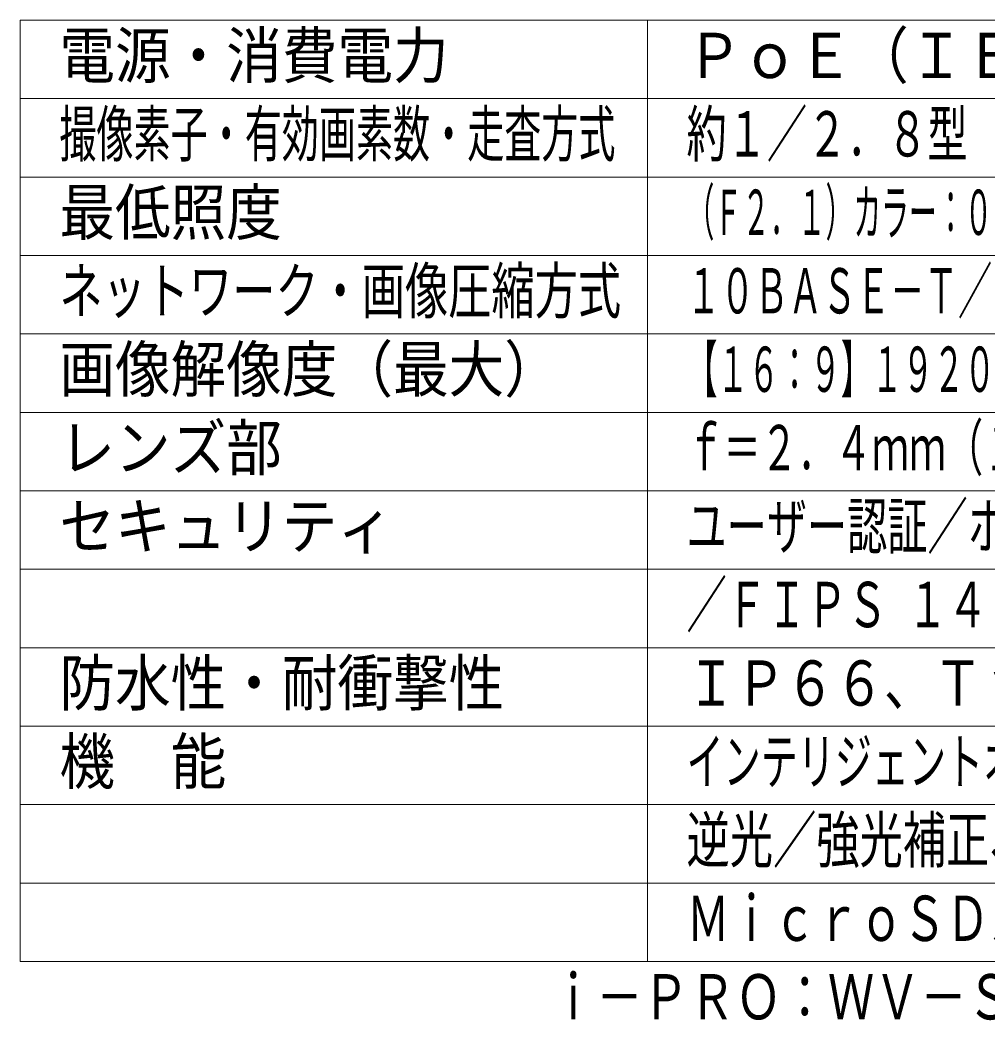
# Model space of a CAD drawing. Units: millimetres on the paper. Extents: x -62 to 65, y -59 to 59.
# Drawn here: x -62.5 to -0.7, y -59 to 5.4 of the extents above; entities that cross this region are included whole.
import ezdxf
from ezdxf.enums import TextEntityAlignment as Align

# ---------------------------------------------------------------- set-up
doc = ezdxf.new("R2010")
doc.units = ezdxf.units.MM
doc.layers.add('0-0_MOJI1', color=7, linetype='Continuous')
doc.layers.add('0-1_相当品', color=4, linetype='Continuous')
doc.layers.add('0-5_WAKU', color=4, linetype='Continuous', lineweight=9)
doc.styles.add('ＭＳ ゴシック', font='')
doc.styles.get('ＭＳ ゴシック').set_extended_font_data('MS Gothic')

msp = doc.modelspace()

# ---------------------------------------------------------------- linework, layer by layer
at = {"layer": '0-5_WAKU', "color": 3}
for p, q in [((62.537, 5.391), (-62.463, 5.391)), ((-62.463, -54.609), (-62.463, 5.391)), ((-22.463, -54.609), (-22.463, 5.391)), ((-62.463, -54.609), (62.537, -54.609))]:
    msp.add_line(p, q, dxfattribs=at)
at = {"layer": '0-5_WAKU'}
for p, q in [((62.537, 0.391), (-62.463, 0.391)), ((62.537, -4.609), (-62.463, -4.609)), ((-62.463, -9.609), (62.537, -9.609)), ((-62.463, -14.609), (62.537, -14.609)), ((-62.463, -19.609), (62.537, -19.609)), ((-62.463, -24.609), (62.537, -24.609)), ((62.537, -29.609), (-62.463, -29.609)), ((62.537, -34.609), (-62.463, -34.609)), ((62.537, -39.609), (-62.463, -39.609)), ((62.537, -44.609), (-62.463, -44.609)), ((-62.463, -49.609), (62.537, -49.609))]:
    msp.add_line(p, q, dxfattribs=at)

# ---------------------------------------------------------------- texts
at = {"layer": '0-0_MOJI1', "style": 'ＭＳ ゴシック'}
for s, height, width, p in [('電源・消費電力', 2.889, 0.9, (-59.963, 0.836)), ('ＰｏＥ（ＩＥＥＥ８０２．３ａｆ準拠）約８．６Ｗ', 2.886, 0.9, (-19.963, 0.836)), ('撮像素子・有効画素数・走査方式', 2.889, 0.6, (-59.963, -4.164)), ('約１／２．８型 ＣＭＯＳセンサー・約２１０万画素・プログレッシブ', 2.889, 0.65, (-19.963, -4.164)), ('最低照度', 2.889, 0.9, (-59.963, -9.164)), ('（Ｆ２．１）カラー：０．００１９ｌｘ、白黒：０．００１３ｌｘ／０ｌｘ（ＩＲ ＬＥＤ点灯時）', 2.889, 0.45, (-19.963, -9.164)), ('ネットワーク・画像圧縮方式', 2.886, 0.7, (-59.963, -14.164)), ('１０ＢＡＳＥ－Ｔ／１００ＢＡＳＥ－ＴＸ・Ｈ．２６５、Ｈ．２６４、ＪＰＥＧ', 2.886, 0.55, (-19.963, -14.164)), ('画像解像度（最大）', 2.889, 0.9, (-59.963, -19.164)), ('【１６：９】１９２０×１０８０（６０ｆｐｓ）【４：３】１２８０×９６０（３０ｆｐｓ）', 2.886, 0.5, (-19.963, -19.164)), ('レンズ部', 2.889, 0.9, (-59.963, -24.164)), ('ｆ＝２．４ｍｍ（１倍\u3000光学、３倍 ＥＸズーム 画像解像度６４０×３６０時）', 2.889, 0.6, (-19.963, -24.164)), ('ユーザー認証／ホスト認証／ＨＴＴＰＳ／動画ファイルの改ざん検出', 2.889, 0.65, (-19.963, -29.164)), ('セキュリティ', 2.889, 0.9, (-59.963, -29.164)), ('／ＦＩＰＳ １４０－２ ｌｅｖｅｌ３準拠セキュアエレメント', 2.889, 0.65, (-19.963, -34.164)), ('防水性・耐衝撃性', 2.889, 0.9, (-59.963, -39.164)), ('ＩＰ６６、Ｔｙｐｅ４Ｘ、ＮＥＭＡ４Ｘ 準拠・ＩＫ１０', 2.886, 0.8, (-19.963, -39.164)), ('機\u3000能', 2.889, 0.9, (-59.963, -44.164)), ('インテリジェントオート、スーパーダイナミック、スマートコーディング、', 2.889, 0.6, (-19.963, -44.164)), ('逆光／強光補正、カラー／白黒切換、動作検知、妨害検知、音検知、', 2.889, 0.7, (-19.963, -49.164)), ('ＭｉｃｒｏＳＤスロット、ＡＩ音識別、ＡＩアプリ搭載可能', 2.889, 0.7, (-19.963, -54.164))]:
    msp.add_text(s, height=height, dxfattribs=dict(at, width=width)).set_placement(p, align=Align.BOTTOM_LEFT)
at = {"layer": '0-1_相当品', "style": 'ＭＳ ゴシック', "width": 0.75}
msp.add_text('ｉ－ＰＲＯ：ＷＶ－Ｓ３５３０２－Ｆ２Ｌ１＋ＷＶ－ＱＷＬ５００－Ｂ', height=2.886, dxfattribs=at).set_placement((-28.663, -59.164), align=Align.BOTTOM_LEFT)

doc.saveas('drawing.dxf')
